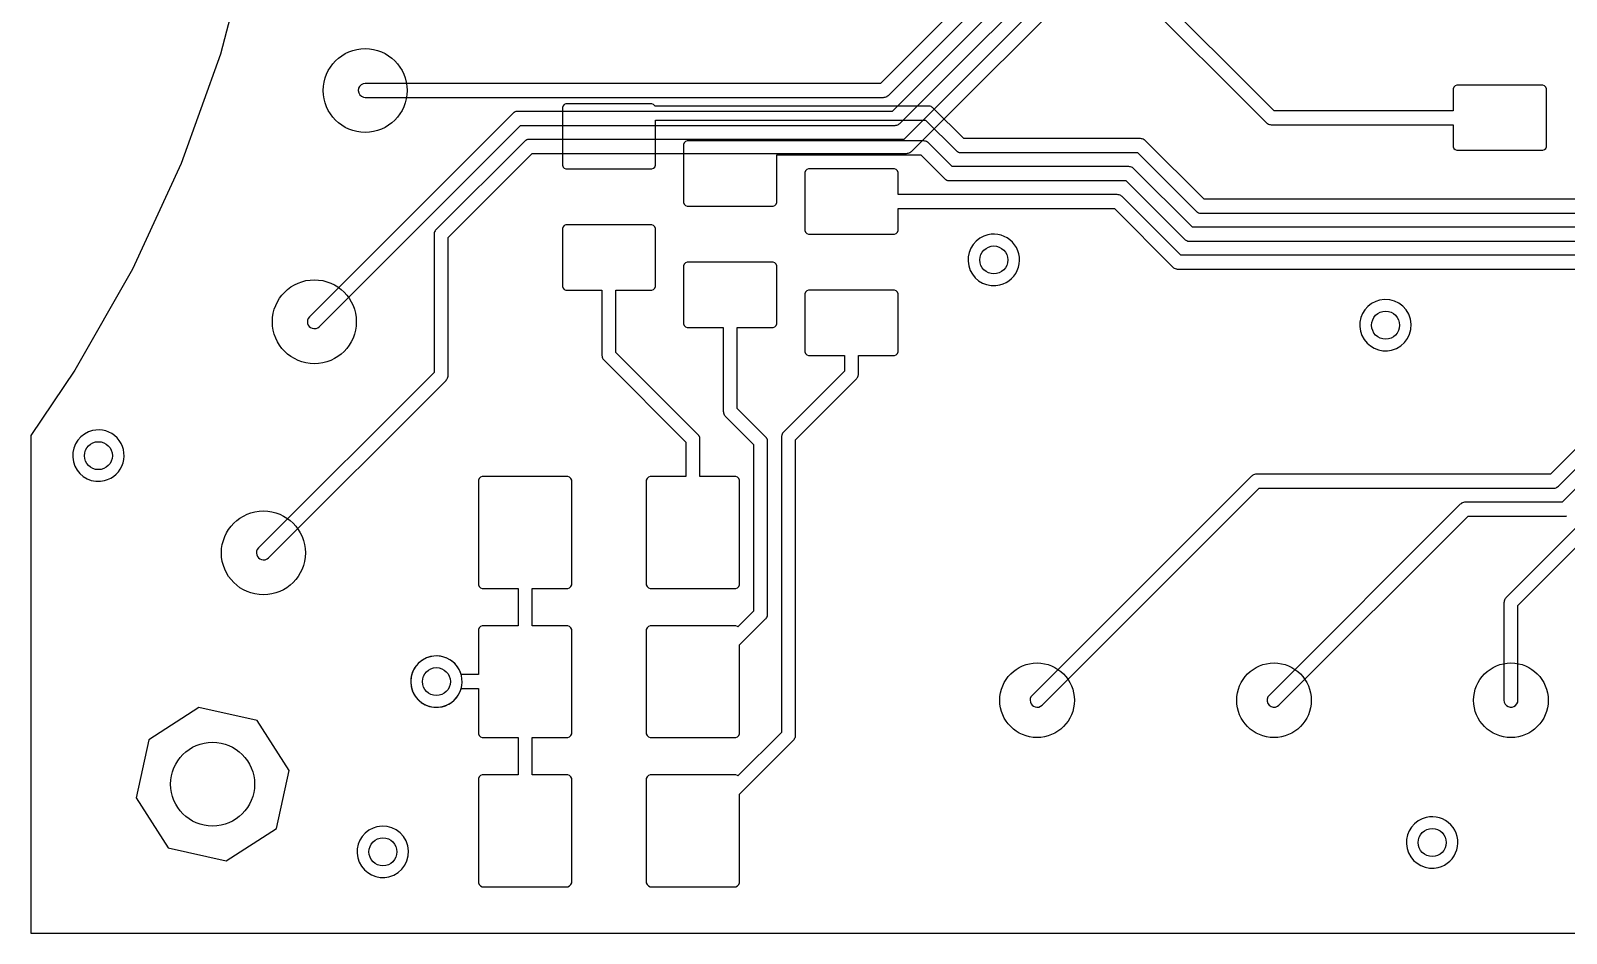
# Model space of a CAD drawing. Header units: millimetres. Extents: x 0 to 36.5, y 0 to 29.
# Drawn here: x 4 to 20.46, y 0 to 9.68 of the extents above; entities that cross this region are included whole.
import ezdxf

# ---------------------------------------------------------------- set-up
doc = ezdxf.new("R2010")
doc.units = ezdxf.units.MM

msp = doc.modelspace()

# ---------------------------------------------------------------- linework, layer by layer
at = {"layer": '16_copper'}
for points in [[(21.675, 17.681), (13.111, 9.117), (7.586, 9.117), (7.565, 9.114, 0.760336), (7.568, 8.97), (7.586, 8.967), (13.142, 8.967), (13.151, 8.969), (13.16, 8.969, 0.072358), (13.18, 8.978), (13.182, 8.979), (13.183, 8.979), (13.187, 8.983), (13.195, 8.989), (21.803, 17.597)], [(17.121, 12.703), (13.235, 8.817), (9.222, 8.817), (9.213, 8.816), (9.203, 8.815, 0.072358), (9.183, 8.807), (9.182, 8.806), (9.181, 8.805), (9.177, 8.801), (9.169, 8.795), (6.988, 6.615), (6.975, 6.597, 0.553635), (7.037, 6.487), (7.059, 6.489), (7.079, 6.497), (7.094, 6.508), (9.253, 8.667), (13.267, 8.667), (13.276, 8.669), (13.285, 8.669, 0.072358), (13.305, 8.678), (13.306, 8.679), (13.307, 8.679), (13.312, 8.683), (13.32, 8.689), (17.205, 12.575)], [(17.246, 12.403), (13.36, 8.517), (9.346, 8.517), (9.337, 8.516), (9.328, 8.515, 0.072358), (9.308, 8.507), (9.306, 8.506), (9.305, 8.505), (9.301, 8.501), (9.293, 8.495), (8.347, 7.549), (8.341, 7.542), (8.336, 7.535, 0.072358), (8.327, 7.515), (8.327, 7.513), (8.327, 7.512), (8.326, 7.506), (8.325, 7.496), (8.325, 6.016), (6.442, 4.134), (6.429, 4.116, 0.553635), (6.492, 4.006), (6.514, 4.008), (6.534, 4.016), (6.548, 4.028), (8.453, 5.932), (8.459, 5.94), (8.464, 5.947, 0.072358), (8.473, 5.967), (8.473, 5.968), (8.473, 5.97), (8.474, 5.975), (8.475, 5.985), (8.475, 7.465), (9.377, 8.367), (13.391, 8.367), (13.4, 8.369), (13.409, 8.369, 0.072358), (13.429, 8.378), (13.43, 8.379), (13.432, 8.379), (13.436, 8.383), (13.444, 8.389), (17.33, 12.275)]]:
    msp.add_lwpolyline(points, format="xyb", dxfattribs=at)
for points in [[(14.39, 6.956, 1), (14.261, 7.493), (14.22, 7.479, 0.854084), (14.347, 6.949)], [(18.59, 6.256, 1), (18.461, 6.793), (18.42, 6.779, 0.854084), (18.547, 6.249)], [(4.79, 4.856, 1), (4.661, 5.393), (4.62, 5.379, 0.854084), (4.747, 4.849)], [(8.414, 2.432, 1), (8.286, 2.968), (8.244, 2.955, 0.854084), (8.372, 2.425)], [(19.09, 0.706, 1), (18.961, 1.243), (18.92, 1.229, 0.854084), (19.047, 0.699)], [(7.84, 0.606, 1), (7.711, 1.143), (7.67, 1.129, 0.854084), (7.797, 0.599)]]:
    msp.add_lwpolyline(points, format="xyb", close=True, dxfattribs=at)
msp.add_lwpolyline([(6.634, 1.123), (6.771, 1.746), (6.427, 2.284), (5.804, 2.421), (5.266, 2.077), (5.129, 1.454), (5.473, 0.916), (6.096, 0.779)], close=True, dxfattribs=at)
at = {"layer": '1_copper'}
for points in [[(15.847, 10.097), (17.247, 8.697), (17.254, 8.691), (17.261, 8.686, 0.072358), (17.281, 8.677), (17.283, 8.677), (17.285, 8.677), (17.29, 8.676), (17.3, 8.675), (19.25, 8.675), (19.25, 8.439), (19.257, 8.421), (19.271, 8.407), (19.289, 8.4), (20.211, 8.4), (20.229, 8.407), (20.243, 8.421), (20.25, 8.439), (20.25, 9.061), (20.243, 9.079), (20.229, 9.093), (20.211, 9.1), (19.289, 9.1), (19.271, 9.093), (19.257, 9.079), (19.25, 9.061), (19.25, 8.825), (17.331, 8.825), (15.975, 10.181)], [(20.87, 7.875), (16.58, 7.875), (15.952, 8.503), (15.944, 8.509), (15.937, 8.514, 0.072358), (15.917, 8.523), (15.915, 8.523), (15.914, 8.523), (15.908, 8.524), (15.899, 8.525), (14.005, 8.525), (13.677, 8.853), (13.67, 8.859), (13.663, 8.864, 0.072358), (13.643, 8.873), (13.641, 8.873), (13.64, 8.873), (13.634, 8.874), (13.624, 8.875), (10.694, 8.875), (10.693, 8.879), (10.679, 8.893), (10.661, 8.9), (9.739, 8.9), (9.721, 8.893), (9.707, 8.879), (9.7, 8.861), (9.7, 8.239), (9.707, 8.221), (9.721, 8.207), (9.739, 8.2), (10.661, 8.2), (10.679, 8.207), (10.693, 8.221), (10.7, 8.239), (10.7, 8.725), (13.593, 8.725), (13.921, 8.397), (13.929, 8.391), (13.936, 8.386, 0.072358), (13.956, 8.377), (13.957, 8.377), (13.959, 8.377), (13.964, 8.376), (13.974, 8.375), (15.867, 8.375), (16.496, 7.747), (16.503, 7.741), (16.51, 7.736, 0.072358), (16.53, 7.727), (16.532, 7.727), (16.533, 7.727), (16.539, 7.726), (16.549, 7.725), (20.901, 7.725)], [(20.995, 7.575), (16.455, 7.575), (15.827, 8.203), (15.82, 8.209), (15.813, 8.214, 0.072358), (15.793, 8.223), (15.791, 8.223), (15.79, 8.223), (15.784, 8.224), (15.774, 8.225), (13.881, 8.225), (13.628, 8.478), (13.621, 8.484), (13.614, 8.489, 0.072358), (13.594, 8.498), (13.592, 8.498), (13.59, 8.498), (13.585, 8.499), (13.575, 8.5), (11.039, 8.5), (11.021, 8.493), (11.007, 8.479), (11, 8.461), (11, 7.839), (11.007, 7.821), (11.021, 7.807), (11.039, 7.8), (11.961, 7.8), (11.979, 7.807), (11.993, 7.821), (12, 7.839), (12, 8.35), (13.544, 8.35), (13.797, 8.097), (13.804, 8.091), (13.811, 8.086, 0.072358), (13.831, 8.077), (13.833, 8.077), (13.835, 8.077), (13.84, 8.076), (13.85, 8.075), (15.743, 8.075), (16.371, 7.447), (16.379, 7.441), (16.386, 7.436, 0.072358), (16.406, 7.427), (16.407, 7.427), (16.409, 7.427), (16.414, 7.426), (16.424, 7.425), (21.026, 7.425)], [(21.119, 7.275), (16.331, 7.275), (15.703, 7.903), (15.696, 7.909), (15.689, 7.914, 0.072358), (15.669, 7.923), (15.667, 7.923), (15.665, 7.923), (15.66, 7.924), (15.65, 7.925), (13.3, 7.925), (13.3, 8.161), (13.293, 8.179), (13.279, 8.193), (13.261, 8.2), (12.339, 8.2), (12.321, 8.193), (12.307, 8.179), (12.3, 8.161), (12.3, 7.539), (12.307, 7.521), (12.321, 7.507), (12.339, 7.5), (13.261, 7.5), (13.279, 7.507), (13.293, 7.521), (13.3, 7.539), (13.3, 7.775), (15.619, 7.775), (16.247, 7.147), (16.254, 7.141), (16.261, 7.136, 0.072358), (16.281, 7.127), (16.283, 7.127), (16.285, 7.127), (16.29, 7.126), (16.3, 7.125), (21.15, 7.125)], [(21.975, 6.605), (20.295, 4.925), (17.14, 4.925), (17.131, 4.924), (17.122, 4.923, 0.072358), (17.102, 4.915), (17.1, 4.913), (17.099, 4.913), (17.095, 4.909), (17.087, 4.903), (14.737, 2.553), (14.724, 2.536, 0.553635), (14.787, 2.425), (14.808, 2.427), (14.828, 2.435), (14.843, 2.447), (17.171, 4.775), (20.326, 4.775), (20.335, 4.776), (20.344, 4.777, 0.072358), (20.364, 4.785), (20.365, 4.787), (20.367, 4.787), (20.371, 4.791), (20.379, 4.797), (22.103, 6.521)], [(22.275, 6.481), (20.419, 4.625), (19.38, 4.625), (19.371, 4.624), (19.362, 4.623, 0.072358), (19.342, 4.615), (19.34, 4.613), (19.339, 4.613), (19.335, 4.609), (19.327, 4.603), (17.277, 2.553), (17.264, 2.536, 0.760339), (17.368, 2.435), (17.383, 2.447), (19.411, 4.475), (20.45, 4.475), (20.459, 4.476), (20.468, 4.477, 0.072358)], [(22.575, 6.357), (19.817, 3.599), (19.811, 3.591), (19.806, 3.584, 0.072358), (19.797, 3.564), (19.797, 3.563), (19.797, 3.561), (19.796, 3.556), (19.795, 3.546), (19.795, 2.5), (19.798, 2.479, 0.297244), (19.861, 2.426), (19.882, 2.426, 0.297243), (19.943, 2.481), (19.945, 2.5), (19.945, 3.515), (22.703, 6.273)]]:
    msp.add_lwpolyline(points, format="xyb", dxfattribs=at)
for points in [[(11.578, 3.708), (11.592, 3.722), (11.6, 3.74), (11.6, 4.86), (11.592, 4.878), (11.578, 4.892), (11.56, 4.9), (11.175, 4.9), (11.175, 5.3), (11.174, 5.309), (11.173, 5.318, 0.072358), (11.165, 5.338), (11.163, 5.34), (11.163, 5.341), (11.159, 5.345), (11.153, 5.353), (10.275, 6.231), (10.275, 6.9), (10.661, 6.9), (10.679, 6.907), (10.693, 6.921), (10.7, 6.939), (10.7, 7.561), (10.693, 7.579), (10.679, 7.593), (10.661, 7.6), (9.739, 7.6), (9.721, 7.593), (9.707, 7.579), (9.7, 7.561), (9.7, 6.939), (9.707, 6.921), (9.721, 6.907), (9.739, 6.9), (10.125, 6.9), (10.125, 6.2), (10.126, 6.191), (10.127, 6.182, 0.072358), (10.135, 6.162), (10.137, 6.16), (10.137, 6.159), (10.141, 6.155), (10.147, 6.147), (11.025, 5.269), (11.025, 4.9), (10.64, 4.9), (10.622, 4.892), (10.608, 4.878), (10.6, 4.86), (10.6, 3.74), (10.608, 3.722), (10.622, 3.708), (10.64, 3.7), (11.56, 3.7)], [(14.39, 6.956, 1), (14.261, 7.493), (14.22, 7.479, 0.854084), (14.347, 6.949)], [(11.578, 2.108), (11.592, 2.122), (11.6, 2.14), (11.6, 3.094), (11.878, 3.372), (11.884, 3.379), (11.889, 3.386, 0.072358), (11.898, 3.406), (11.898, 3.408), (11.898, 3.41), (11.899, 3.415), (11.9, 3.425), (11.9, 5.275), (11.899, 5.284), (11.898, 5.293, 0.072358), (11.89, 5.313), (11.888, 5.315), (11.888, 5.316), (11.884, 5.32), (11.878, 5.328), (11.575, 5.631), (11.575, 6.5), (11.961, 6.5), (11.979, 6.507), (11.993, 6.521), (12, 6.539), (12, 7.161), (11.993, 7.179), (11.979, 7.193), (11.961, 7.2), (11.039, 7.2), (11.021, 7.193), (11.007, 7.179), (11, 7.161), (11, 6.539), (11.007, 6.521), (11.021, 6.507), (11.039, 6.5), (11.425, 6.5), (11.425, 5.6), (11.426, 5.591), (11.427, 5.582, 0.072358), (11.435, 5.562), (11.437, 5.56), (11.437, 5.559), (11.441, 5.555), (11.447, 5.547), (11.75, 5.244), (11.75, 3.456), (11.582, 3.288), (11.578, 3.292), (11.56, 3.3), (10.64, 3.3), (10.622, 3.292), (10.608, 3.278), (10.6, 3.26), (10.6, 2.14), (10.608, 2.122), (10.622, 2.108), (10.64, 2.1), (11.56, 2.1)], [(11.578, 0.508), (11.592, 0.522), (11.6, 0.54), (11.6, 1.494), (12.178, 2.072), (12.184, 2.079), (12.189, 2.086, 0.072358), (12.198, 2.106), (12.198, 2.108), (12.198, 2.11), (12.199, 2.115), (12.2, 2.125), (12.2, 5.294), (12.853, 5.947), (12.859, 5.954), (12.864, 5.961, 0.072358), (12.873, 5.981), (12.873, 5.983), (12.873, 5.985), (12.874, 5.99), (12.875, 6), (12.875, 6.2), (13.261, 6.2), (13.279, 6.207), (13.293, 6.221), (13.3, 6.239), (13.3, 6.861), (13.293, 6.879), (13.279, 6.893), (13.261, 6.9), (12.339, 6.9), (12.321, 6.893), (12.307, 6.879), (12.3, 6.861), (12.3, 6.239), (12.307, 6.221), (12.321, 6.207), (12.339, 6.2), (12.725, 6.2), (12.725, 6.031), (12.072, 5.378), (12.066, 5.371), (12.061, 5.364, 0.072358), (12.052, 5.344), (12.052, 5.342), (12.052, 5.34), (12.051, 5.335), (12.05, 5.325), (12.05, 2.156), (11.582, 1.688), (11.578, 1.692), (11.56, 1.7), (10.64, 1.7), (10.622, 1.692), (10.608, 1.678), (10.6, 1.66), (10.6, 0.54), (10.608, 0.522), (10.622, 0.508), (10.64, 0.5), (11.56, 0.5)], [(18.59, 6.256, 1), (18.461, 6.793), (18.42, 6.779, 0.854084), (18.547, 6.249)], [(4.79, 4.856, 1), (4.661, 5.393), (4.62, 5.379, 0.854084), (4.747, 4.849)], [(9.778, 0.508), (9.792, 0.522), (9.8, 0.54), (9.8, 1.66), (9.792, 1.678), (9.778, 1.692), (9.76, 1.7), (9.375, 1.7), (9.375, 2.1), (9.76, 2.1), (9.778, 2.108), (9.792, 2.122), (9.8, 2.14), (9.8, 3.26), (9.792, 3.278), (9.778, 3.292), (9.76, 3.3), (9.375, 3.3), (9.375, 3.7), (9.76, 3.7), (9.778, 3.708), (9.792, 3.722), (9.8, 3.74), (9.8, 4.86), (9.792, 4.878), (9.778, 4.892), (9.76, 4.9), (8.84, 4.9), (8.822, 4.892), (8.808, 4.878), (8.8, 4.86), (8.8, 3.74), (8.808, 3.722), (8.822, 3.708), (8.84, 3.7), (9.225, 3.7), (9.225, 3.3), (8.84, 3.3), (8.822, 3.292), (8.808, 3.278), (8.8, 3.26), (8.8, 2.775), (8.615, 2.775), (8.605, 2.806, 1), (8.095, 2.594), (8.115, 2.556, 0.612802), (8.605, 2.594), (8.615, 2.625), (8.8, 2.625), (8.8, 2.14), (8.808, 2.122), (8.822, 2.108), (8.84, 2.1), (9.225, 2.1), (9.225, 1.7), (8.84, 1.7), (8.822, 1.692), (8.808, 1.678), (8.8, 1.66), (8.8, 0.54), (8.808, 0.522), (8.822, 0.508), (8.84, 0.5), (9.76, 0.5)], [(19.09, 0.706, 1), (18.961, 1.243), (18.92, 1.229, 0.854084), (19.047, 0.699)], [(7.84, 0.606, 1), (7.711, 1.143), (7.67, 1.129, 0.854084), (7.797, 0.599)]]:
    msp.add_lwpolyline(points, format="xyb", close=True, dxfattribs=at)
msp.add_lwpolyline([(6.634, 1.123), (6.771, 1.746), (6.427, 2.284), (5.804, 2.421), (5.266, 2.077), (5.129, 1.454), (5.473, 0.916), (6.096, 0.779)], close=True, dxfattribs=at)
at = {"layer": 'drills_PTH'}
for centre, radius in [((7.586, 9.042), 0.45), ((7.041, 6.561), 0.45), ((6.495, 4.081), 0.45), ((14.79, 2.5), 0.4), ((17.33, 2.5), 0.4), ((19.87, 2.5), 0.4), ((5.95, 1.6), 0.45)]:
    msp.add_circle(centre, radius, dxfattribs=at)
at = {"layer": 'drills_via_1_16'}
for centre in [(14.326, 7.224), (18.526, 6.524), (4.726, 5.124), (8.35, 2.7), (7.776, 0.874), (19.026, 0.974)]:
    msp.add_circle(centre, 0.15, dxfattribs=at)
at = {"layer": 'outline'}
msp.add_lwpolyline([(6.351, 10.639), (6.034, 9.433), (5.613, 8.258), (5.091, 7.125), (4.473, 6.042), (4, 5.339), (4, 0), (33.031, 0)], dxfattribs=at)

doc.saveas('drawing.dxf')
